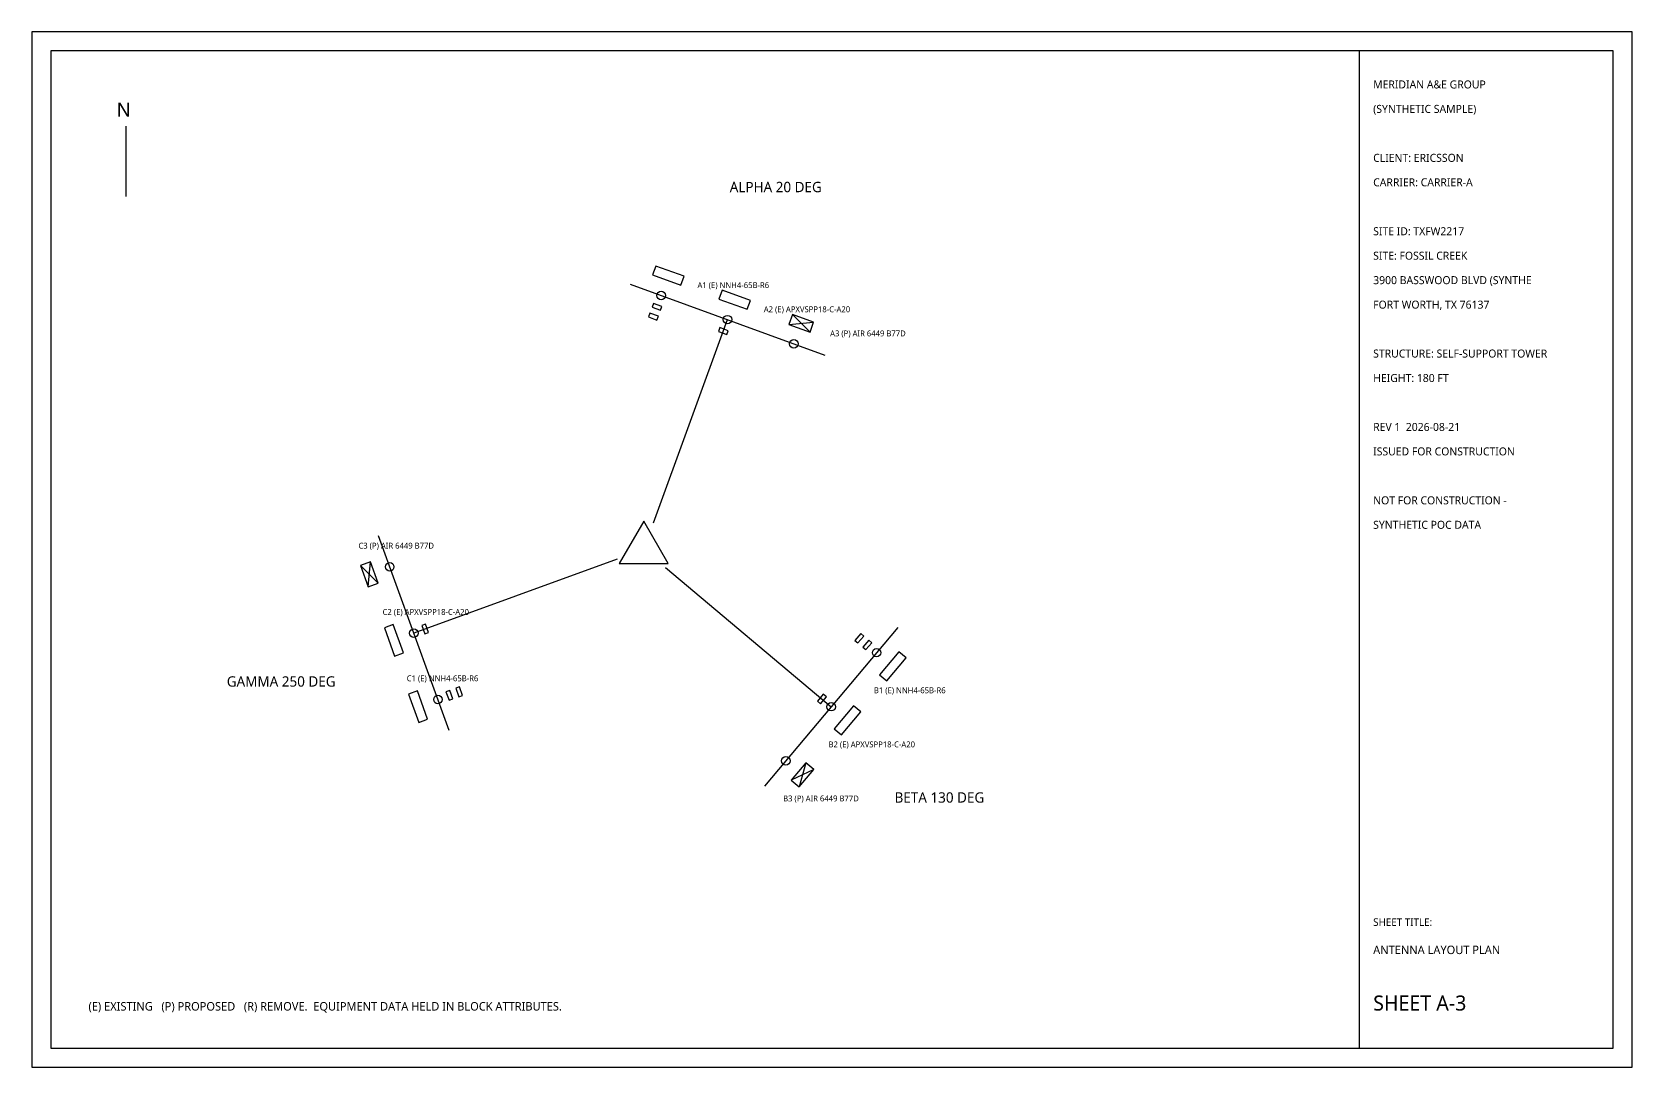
# Model space of a CAD drawing. Extents: x 0 to 1940, y 0 to 220.
# Drawn here: x 800 to 1140, y 0 to 220 of the extents above; entities that cross this region are included whole.
import ezdxf
from ezdxf.enums import TextEntityAlignment as Align

# ---------------------------------------------------------------- set-up
doc = ezdxf.new("R2010")
doc.units = 0
for name, color, linetype in [('A-ANT-EXIST', 8, 'Continuous'), ('A-ANT-NEW', 1, 'Continuous'), ('A-BORDER', 7, 'Continuous'), ('A-MOUNT', 5, 'Continuous'), ('A-RRU-EXIST', 8, 'Continuous'), ('A-STRUCT', 7, 'Continuous'), ('A-TEXT', 7, 'Continuous'), ('A-TITLE', 7, 'Continuous')]:
    doc.layers.add(name, color=color, linetype=linetype)
doc.styles.add('OpenSans', font='OpenSans-Regular.ttf')

# ---------------------------------------------------------------- blocks, each defined once
blk = doc.blocks.new('PIPE')
blk.add_circle((0, 0), 0.9)
at = {"flags": 1}
for tag, p in [('SECTOR', (0, -3)), ('POSITION', (0, -4.6)), ('STATUS', (0, -6.2))]:
    blk.add_attdef(tag, p, '', height=1.2, dxfattribs=at)
blk = doc.blocks.new('ANT_PANEL')
blk.add_lwpolyline([(-4, 0), (4, 0), (4, 2.5), (-4, 2.5)], close=True)
at = {"flags": 1}
for tag, p in [('SECTOR', (0, -3)), ('POSITION', (0, -4.6)), ('STATUS', (0, -9.4)), ('MFR', (0, -6.2)), ('MODEL', (0, -7.8)), ('AZIMUTH', (0, -11)), ('RAD_CENTER_FT', (0, -12.6)), ('MECH_TILT', (0, -14.2))]:
    blk.add_attdef(tag, p, '', height=1.2, dxfattribs=at)
blk = doc.blocks.new('RRU')
blk.add_lwpolyline([(-1.6, 0), (1.6, 0), (1.6, 1.4), (-1.6, 1.4)], close=True)
at = {"flags": 1}
for tag, p in [('SECTOR', (0, -3)), ('POSITION', (0, -4.6)), ('MODEL', (0, -6.2)), ('STATUS', (0, -7.8)), ('BANDS', (0, -9.4))]:
    blk.add_attdef(tag, p, '', height=1.2, dxfattribs=at)
blk = doc.blocks.new('AAU')
for p, q in [((-3, 0), (3, 2.8)), ((-3, 2.8), (3, 0))]:
    blk.add_line(p, q)
blk.add_lwpolyline([(-3, 0), (3, 0), (3, 2.8), (-3, 2.8)], close=True)
at = {"flags": 1}
for tag, p in [('SECTOR', (0, -3)), ('POSITION', (0, -4.6)), ('STATUS', (0, -9.4)), ('MFR', (0, -6.2)), ('MODEL', (0, -7.8)), ('AZIMUTH', (0, -11)), ('RAD_CENTER_FT', (0, -12.6)), ('MECH_TILT', (0, -14.2))]:
    blk.add_attdef(tag, p, '', height=1.2, dxfattribs=at)

msp = doc.modelspace()

# ---------------------------------------------------------------- linework, layer by layer
at = {"layer": 'A-BORDER'}
for points in [[(800, 0), (1140, 0), (1140, 220), (800, 220)], [(804, 4), (1136, 4), (1136, 216), (804, 216)]]:
    msp.add_lwpolyline(points, close=True, dxfattribs=at)
at = {"layer": 'A-MOUNT'}
for p, q in [((927.11, 166.39), (968.46, 151.34)), ((932.05, 115.64), (947.79, 158.86)), ((888.66, 71.54), (873.61, 112.89)), ((924.36, 107.95), (881.14, 92.21)), ((934.6, 106.14), (969.83, 76.58)), ((983.98, 93.43), (955.69, 59.72))]:
    msp.add_line(p, q, dxfattribs=at)
at = {"layer": 'A-STRUCT'}
msp.add_lwpolyline([(930, 116), (924.8, 107), (935.2, 107)], close=True, dxfattribs=at)
at = {"layer": 'A-TEXT'}
msp.add_line((820, 185), (820, 200), dxfattribs=at)
at = {"layer": 'A-TITLE'}
msp.add_lwpolyline([(1082, 4), (1136, 4), (1136, 216), (1082, 216)], close=True, dxfattribs=at)

# ---------------------------------------------------------------- block references
at = {"layer": 'A-ANT-EXIST', "xscale": 0.8, "yscale": 0.8}
for p, rotation in [((934.89, 167.28), -20), ((948.98, 162.15), -20), ((877.85, 91.02), -250), ((982.16, 85.82), -130), ((882.98, 76.92), -250), ((972.52, 74.33), -130)]:
    msp.add_blockref('ANT_PANEL', p, dxfattribs=dict(at, rotation=rotation))
at = {"layer": 'A-ANT-NEW', "xscale": 0.8, "yscale": 0.8}
for p, rotation in [((963.08, 157.02), -20), ((872.72, 105.11), -250), ((962.87, 62.83), -130)]:
    msp.add_blockref('AAU', p, dxfattribs=dict(at, rotation=rotation))
at = {"layer": 'A-MOUNT'}
for p in [(933.69, 163.99), (947.79, 158.86), (961.88, 153.73), (876.01, 106.31), (881.14, 92.21), (979.48, 88.07), (886.27, 78.12), (969.83, 76.58), (960.19, 65.08)]:
    msp.add_blockref('PIPE', p, dxfattribs=at)
at = {"layer": 'A-RRU-EXIST', "xscale": 0.6, "yscale": 0.6}
for p, rotation in [((931.91, 159.11), -20), ((932.66, 161.18), -20), ((946.76, 156.04), -20), ((883.96, 93.24), -250), ((975.49, 91.41), -130), ((977.18, 89.99), -130), ((889.09, 79.15), -250), ((891.15, 79.9), -250), ((967.54, 78.5), -130)]:
    msp.add_blockref('RRU', p, dxfattribs=dict(at, rotation=rotation))

# ---------------------------------------------------------------- texts
at = {"layer": 'A-TEXT', "style": 'OpenSans'}
for s, height, p in [('N', 3, (818, 202)), ('(E) EXISTING   (P) PROPOSED   (R) REMOVE.  EQUIPMENT DATA HELD IN BLOCK ATTRIBUTES.', 1.8, (812, 12))]:
    msp.add_text(s, height=height, dxfattribs=at).set_placement(p)
for s, p in [('ALPHA 20 DEG', (958.05, 187.05)), ('GAMMA 250 DEG', (852.95, 81.95)), ('BETA 130 DEG', (992.82, 57.29))]:
    msp.add_text(s, height=2.2, dxfattribs=at).set_placement(p, align=Align.MIDDLE_CENTER)
for s, p in [('A1 (E) NNH4-65B-R6', (941.41, 166.19)), ('A2 (E) APXVSPP18-C-A20', (955.5, 161.06)), ('A3 (P) AIR 6449 B77D', (969.6, 155.93)), ('C3 (P) AIR 6449 B77D', (869.37, 110.81)), ('C2 (E) APXVSPP18-C-A20', (874.5, 96.72)), ('C1 (E) NNH4-65B-R6', (879.63, 82.62)), ('B1 (E) NNH4-65B-R6', (978.9, 80.07)), ('B2 (E) APXVSPP18-C-A20', (969.26, 68.57)), ('B3 (P) AIR 6449 B77D', (959.61, 57.08))]:
    msp.add_text(s, height=1.25, dxfattribs=at).set_placement(p, align=Align.MIDDLE_LEFT)
at = {"layer": 'A-TITLE', "style": 'OpenSans'}
for s, height, p in [('MERIDIAN A&E GROUP', 1.7, (1085, 208)), ('(SYNTHETIC SAMPLE)', 1.7, (1085, 202.8)), ('CLIENT: ERICSSON', 1.7, (1085, 192.4)), ('CARRIER: CARRIER-A', 1.7, (1085, 187.2)), ('SITE ID: TXFW2217', 1.7, (1085, 176.8)), ('SITE: FOSSIL CREEK', 1.7, (1085, 171.6)), ('3900 BASSWOOD BLVD (SYNTHE', 1.7, (1085, 166.4)), ('FORT WORTH, TX 76137', 1.7, (1085, 161.2)), ('STRUCTURE: SELF-SUPPORT TOWER', 1.7, (1085, 150.8)), ('HEIGHT: 180 FT', 1.7, (1085, 145.6)), ('REV 1  2026-08-21', 1.7, (1085, 135.2)), ('ISSUED FOR CONSTRUCTION', 1.7, (1085, 130)), ('NOT FOR CONSTRUCTION -', 1.7, (1085, 119.6)), ('SYNTHETIC POC DATA', 1.7, (1085, 114.4)), ('SHEET TITLE:', 1.6, (1085, 30)), ('ANTENNA LAYOUT PLAN', 1.8, (1085, 24)), ('SHEET A-3', 3.2, (1085, 12))]:
    msp.add_text(s, height=height, dxfattribs=at).set_placement(p)

doc.saveas('drawing.dxf')
